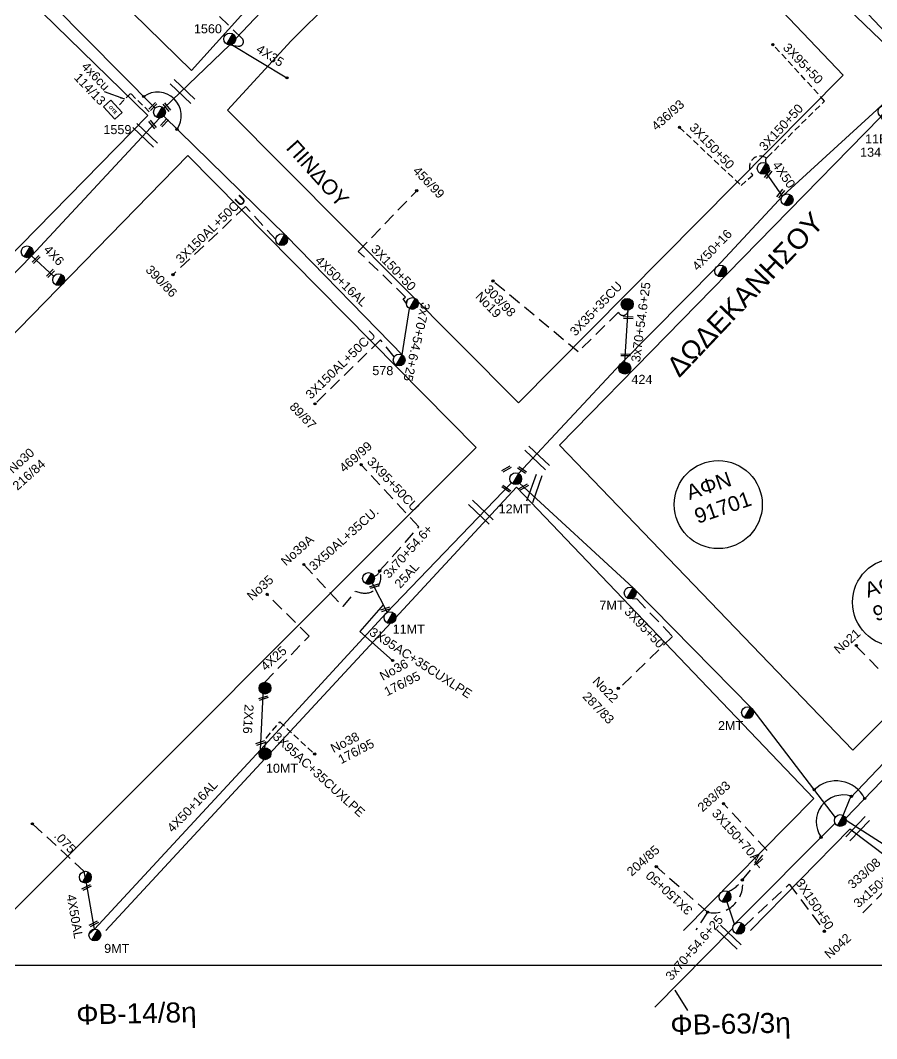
# Model space of a CAD drawing. Header units: millimetres. Extents: x -2449 to 9266, y 48 to 3905.
# Drawn here: x 7590.6 to 7761.5, y 2878.9 to 3082.2 of the extents above; entities that cross this region are included whole.
import ezdxf

# ---------------------------------------------------------------- set-up
doc = ezdxf.new("R2010")
doc.units = ezdxf.units.MM
doc.linetypes.add('DASHED', pattern=[19.05, 12.7, -6.35])
for name, color, linetype in [('Pillar OTE', 7, 'Continuous'), ('Άγνωστα', 7, 'Continuous'), ('Γυμνά εναέρια ΧΤ (3Φ)   4x50AL', 7, 'Continuous'), ('Γυμνά εναέρια ΧΤ και ΦΟΠ (3Φ)   4x50+16AL', 7, 'Continuous'), ('Επιγραφές - Σχήματα', 7, 'Continuous'), ('Καλώδια ΧΤ   3x150+70AL', 7, 'DASHED'), ('Καλώδια ΧΤ   3x150AL+50CU', 7, 'DASHED'), ('Καλώδια ΧΤ   3x95+35 XLPE', 7, 'DASHED'), ('Καλώδια ΧΤ   4x50AL', 7, 'DASHED'), ('Μηχανική τομή', 7, 'Continuous'), ('Στύλος Ξύλινος', 7, 'Continuous'), ('Στύλος Ξύλινος @ 1', 7, 'Continuous'), ('Στύλος ΦΜ', 7, 'Continuous'), ('Στύλος ΦΜ @ 1', 7, 'Continuous'), ('Συνδέσεις', 7, 'Continuous'), ('Συνεστραμμένα ΧΤ   3x70+54.6+25 AL', 7, 'SYN_LINE'), ('Τομή', 7, 'Continuous'), ('Υπόβαθρο ΔΕΗ', 7, 'Continuous'), ('Υπόγεια Καλώδια Δικτύου ΧΤ   .075', 7, 'DASHED'), ('Υπόγεια καλώδια Παροχών ΧΤ   4x6', 7, 'DASHED')]:
    doc.layers.add(name, color=color, linetype=linetype)
doc.styles.add('arial', font='arial.ttf')
doc.styles.get("Standard").update_dxf_attribs({"font": 'arial.ttf'})
doc.linetypes.add('SYN_LINE', pattern='A,0.5,-0.0001,["/\\/\\/\\/",Standard,S=0.1,R=0,X=0,Y=-0.05],-0.25', length=0.7501)
doc.dimstyles.new('ISO-25', dxfattribs={"dimtxt": 2.5, "dimasz": 2.5, "dimexe": 1.25, "dimexo": 0.625, "dimtad": 1, "dimtxsty": 'Standard', "dimcen": 2.5, "dimadec": 0, "dimazin": 0, "dimtfac": 1, "dimtmove": 0, "dimatfit": 3, "dimfxl": 0, "dimarcsym": 0})

# ---------------------------------------------------------------- blocks, each defined once
blk = doc.blocks.new('ΥΠΑΡΧΩΝ ΤΣΙΜΕΝΤΕΝΙΟΣ ΣΤΥΛΟΣ')
at = {"layer": 'Στύλος ΦΜ'}
blk.add_hatch(color=7, dxfattribs=at).paths.add_polyline_path([(-1.29, -2.28, 0.574793), (2.62, 0, 0.268822), (1.3, 2.27)])
at = {"layer": 'Στύλος ΦΜ', "color": 7}
blk.add_line((-1.29, -2.28), (1.3, 2.27), dxfattribs=at)
blk.add_circle((0, 0), 2.62, dxfattribs=at)
at = {"layer": 'Στύλος ΦΜ', "flags": 4}
for tag, p in [('ΑΡΙΘΜΟΣ', (-4.68, 8.05)), ('ΤΥΠΟΣ', (-4.91, 3.03))]:
    blk.add_attdef(tag, p, '', height=4, dxfattribs=at)
blk = doc.blocks.new('ΥΠΑΡΧΩΝ ΞΥΛΙΝΟΣ ΣΤΥΛΟΣ')
at = {"layer": 'Στύλος Ξύλινος'}
h = blk.add_hatch(color=7, dxfattribs=at)
h.paths.add_polyline_path([(-2.62, 0, 0.270008), (-1.29, -2.28), (1.3, 2.27, 0.576266)])
h.paths.add_polyline_path([(-1.29, -2.28, 0.574793), (2.62, 0, 0.268822), (1.3, 2.27)])
at = {"layer": 'Στύλος Ξύλινος', "color": 7}
blk.add_line((-1.29, -2.28), (1.3, 2.27), dxfattribs=at)
blk.add_circle((0, 0), 2.62, dxfattribs=at)
at = {"layer": 'Στύλος Ξύλινος', "flags": 4}
for tag, p in [('ΑΡΙΘΜΟΣ', (-4.91, 8.6)), ('ΤΥΠΟΣ', (-4.85, 3.39))]:
    blk.add_attdef(tag, p, '', height=4, dxfattribs=at)
blk = doc.blocks.new('ΜΗΧΑΝΙΚΗ ΤΟΜΗ')
at = {"layer": 'Μηχανική τομή', "ltscale": 40}
for p, q in [((-1.89, 0.78), (1.89, 0.78)), ((1.89, 0), (-1.89, 0))]:
    blk.add_line(p, q, dxfattribs=at)
blk = doc.blocks.new('ΤΟΜΗ')
at = {"layer": 'Τομή', "ltscale": 40}
for p, q in [((-5.68, 0), (5.68, 0)), ((5.68, -2.33), (-5.68, -2.33))]:
    blk.add_line(p, q, dxfattribs=at)
blk = doc.blocks.new('ΠΡΟΒΛΕΠΟΜΕΝΟΣ ΞΥΛΙΝΟΣ ΣΤΥΛΟΣ')
at = {"layer": 'Στύλος Ξύλινος', "color": 7}
blk.add_circle((0, 0), 2.62, dxfattribs=at)
at = {"layer": 'Στύλος Ξύλινος', "flags": 4}
for tag, p in [('ΑΡΙΘΜΟΣ', (-6.53, 6.96)), ('ΤΥΠΟΣ', (-6.8, 2.18))]:
    blk.add_attdef(tag, p, '', height=4, dxfattribs=at)
blk = doc.blocks.new('_ΣΥΝΔΕΣΗ')
at = {"layer": 'Συνδέσεις', "linetype": 'SYN_LINE', "ltscale": 40}
blk.add_hatch(color=256, dxfattribs=at).paths.add_polyline_path([(0.5, -0.01, 1), (-0.5, -0.01, 1)])
at = {"layer": 'Συνδέσεις'}
blk.add_circle((0, -0.01), 0.5, dxfattribs=at)
blk = doc.blocks.new('PILLAR ΟΤΕ')
at = {"layer": 'Pillar OTE', "ltscale": 40}
blk.add_lwpolyline([(-3.31, 2.02), (3.39, 2.02), (3.39, -1.99), (-3.31, -1.99)], close=True, dxfattribs=at)
at = {"layer": 'Pillar OTE', "insert": (-1.81, 0.71), "char_height": 1.3575, "width": 109.961, "attachment_point": 1}
blk.add_mtext('{\\fArial|b1|i0|c161|p34;OTE}', dxfattribs=at)

msp = doc.modelspace()

# ---------------------------------------------------------------- linework, layer by layer
at = {"layer": 'Άγνωστα', "color": 62, "linetype": 'DASHED', "ltscale": 0.2}
msp.add_lwpolyline([(7632.42, 3077.33), (7634.1, 3077.07, 0.703911), (7634.92, 3078.58), (7622.14, 3091)], format="xyb", dxfattribs=at)
at = {"layer": 'Άγνωστα', "color": 2, "linetype": 'Continuous', "ltscale": 20}
for points in [[(7597.14, 3085.22), (7617.54, 3064.71)], [(7667.08, 3015.21), (7667.08, 3015.21), (7643.64, 3039.26), (7619.23, 3063.07)]]:
    msp.add_lwpolyline(points, dxfattribs=at)
at = {"layer": 'Άγνωστα', "color": 62, "linetype": 'SYN_LINE', "ltscale": 15}
msp.add_lwpolyline([(7632.76, 3077.38), (7643.84, 3070.74)], dxfattribs=at)
at = {"layer": 'Άγνωστα', "color": 173, "linetype": 'Continuous', "ltscale": 20}
msp.add_lwpolyline([(7768.53, 3070.72), (7742.88, 3047.28), (7729.54, 3032.97), (7710.43, 3013.61), (7690.08, 2991.73)], dxfattribs=at)
at = {"layer": 'Άγνωστα', "color": 1, "linetype": 'SYN_LINE', "ltscale": 20}
msp.add_lwpolyline([(7597.28, 3031.09), (7592.86, 3035.23)], dxfattribs=at)
at = {"layer": 'Άγνωστα', "color": 30, "linetype": 'SYN_LINE', "ltscale": 20}
msp.add_lwpolyline([(7690.26, 2989.81), (7712.92, 2968.93), (7736.6, 2944.85), (7753.28, 2923.11)], dxfattribs=at)
at = {"layer": 'Άγνωστα', "color": 30, "linetype": 'DASHED', "ltscale": 0.2}
for points in [[(7712.74, 2966.8), (7713.67, 2966.71), (7720.78, 2959.23), (7710.19, 2948.88)], [(7757.4, 2957.36), (7769.02, 2945.6)]]:
    msp.add_lwpolyline(points, dxfattribs=at)
at = {"layer": 'Άγνωστα', "color": 27, "linetype": 'SYN_LINE', "ltscale": 20}
msp.add_lwpolyline([(7663.06, 2965.56), (7658.35, 2960.21), (7664.93, 2954.41)], dxfattribs=at)
at = {"layer": 'Άγνωστα', "color": 6, "linetype": 'DASHED', "ltscale": 0.2}
for points in [[(7727.79, 2904.19), (7717.54, 2913.27)], [(7735.12, 2901.35), (7744.09, 2909.79), (7751.13, 2900.39)], [(7727.99, 2904.29), (7727.79, 2904.19), (7725.42, 2900.62)]]:
    msp.add_lwpolyline(points, dxfattribs=at)
at = {"layer": 'Άγνωστα', "color": 133, "linetype": 'DASHED', "ltscale": 0.2}
msp.add_lwpolyline([(7758.8, 2904.06), (7768.12, 2913.5), (7775.09, 2908.64), (7774.04, 2907.29), (7774.12, 2906.52), (7774.74, 2905.75), (7775.43, 2905.67), (7776.51, 2905.98), (7776.66, 2906.13)], dxfattribs=at)
at = {"layer": 'Άγνωστα'}
for centre in [(7729.92, 2985.55), (7765.51, 2966.04)]:
    msp.add_circle(centre, 8.79, dxfattribs=at)
at = {"layer": 'Γυμνά εναέρια ΧΤ (3Φ)   4x50AL', "color": 173}
msp.add_lwpolyline([(7742.72, 3047.11), (7739.55, 3051.7)], dxfattribs=at)
at = {"layer": 'Γυμνά εναέρια ΧΤ και ΦΟΠ (3Φ)   4x50+16AL', "color": 30, "ltscale": 0.2}
msp.add_lwpolyline([(7691.95, 3140.31), (7710.13, 3122.71), (7744.54, 3095.41), (7768.77, 3072.13)], dxfattribs=at)
at = {"layer": 'Γυμνά εναέρια ΧΤ και ΦΟΠ (3Φ)   4x50+16AL', "color": 27, "ltscale": 0.2}
msp.add_lwpolyline([(7688.65, 2989.89), (7663.54, 2963.8), (7638.58, 2936.59), (7605.4, 2900.8), (7604.32, 2899.8)], dxfattribs=at)
at = {"layer": 'Γυμνά εναέρια ΧΤ και ΦΟΠ (3Φ)   4x50+16AL', "color": 133, "ltscale": 0.2}
msp.add_lwpolyline([(7787.73, 2900.53), (7778.03, 2908.04), (7755.45, 2922.47)], dxfattribs=at)
at = {"layer": 'Επιγραφές - Σχήματα'}
msp.add_lwpolyline([(7022.92, 3887.4), (9025.82, 3887.4), (9025.82, 2893.51), (7022.92, 2893.51)], close=True, dxfattribs=at)
at = {"layer": 'Επιγραφές - Σχήματα', "color": 7, "ltscale": 0.15}
msp.add_arc((7618, 3063.15), 4.74, 325.4643, 125.4163, dxfattribs=at)
at = {"layer": 'Επιγραφές - Σχήματα', "linetype": 'Continuous', "ltscale": 0.2}
for centre, radius, start, end in [((7753.45, 2924.06), 6.32, 26.3073, 133.9866), ((7754.85, 2922.2), 5.37, 72.4406, 214.7287)]:
    msp.add_arc(centre, radius, start, end, dxfattribs=at)
at = {"layer": 'Καλώδια ΧΤ   3x150+70AL', "color": 6, "ltscale": 0.2}
msp.add_lwpolyline([(7734.76, 2910.63), (7739.62, 2916.55), (7730.96, 2925.84)], dxfattribs=at)
at = {"layer": 'Καλώδια ΧΤ   3x150+70AL', "color": 6, "linetype": 'SYN_LINE', "ltscale": 5}
msp.add_lwpolyline([(7733.17, 2901.8), (7731.71, 2906.17)], dxfattribs=at)
at = {"layer": 'Καλώδια ΧΤ   3x150+70AL', "color": 6, "ltscale": 0.2}
for centre, radius, start, end in [((7729.05, 2909.82), 5.77, 257.4217, 8.0947), ((7729.24, 2914.5), 6.74, 292.7736, 324.9797)]:
    msp.add_arc(centre, radius, start, end, dxfattribs=at)
at = {"layer": 'Καλώδια ΧΤ   3x150AL+50CU', "color": 2, "ltscale": 0.2}
for points in [[(7641.62, 3038.44), (7635.57, 3045.04), (7621.08, 3031.43)], [(7665.23, 3015.06), (7662.53, 3018.44), (7649.42, 3005.65)]]:
    msp.add_lwpolyline(points, dxfattribs=at)
at = {"layer": 'Καλώδια ΧΤ   3x95+35 XLPE', "color": 27, "linetype": 'DASHED', "ltscale": 0.1}
msp.add_lwpolyline([(7639.44, 2936.97), (7639.76, 2938.98), (7642.43, 2942.17), (7649.36, 2935.73)], dxfattribs=at)
at = {"layer": 'Καλώδια ΧΤ   4x50AL', "color": 27, "linetype": 'Continuous', "ltscale": 0.2}
msp.add_lwpolyline([(7605.4, 2900.8), (7603.8, 2910), (7603.39, 2912.32)], dxfattribs=at)
at = {"layer": 'Συνεστραμμένα ΧΤ   3x70+54.6+25 AL', "color": 1, "ltscale": 20}
for p, q in [((7592.82, 3035.19), (7618.39, 3062.72)), ((7573.58, 3015.51), (7592.82, 3035.19))]:
    msp.add_line(p, q, dxfattribs=at)
at = {"layer": 'Συνεστραμμένα ΧΤ   3x70+54.6+25 AL', "color": 27, "ltscale": 8}
msp.add_line((7660.84, 2969.87), (7663.85, 2964.03), dxfattribs=at)
at = {"layer": 'Συνεστραμμένα ΧΤ   3x70+54.6+25 AL', "color": 62, "linetype": 'SYN_LINE', "ltscale": 20}
msp.add_lwpolyline([(7619.29, 3064.66), (7632.42, 3077.33), (7644.9, 3090.53)], dxfattribs=at)
at = {"layer": 'Συνεστραμμένα ΧΤ   3x70+54.6+25 AL', "color": 2, "linetype": 'SYN_LINE', "ltscale": 10}
msp.add_lwpolyline([(7666.8, 3015.43), (7668.28, 3024.68)], dxfattribs=at)
at = {"layer": 'Συνεστραμμένα ΧΤ   3x70+54.6+25 AL', "color": 173, "linetype": 'SYN_LINE', "ltscale": 10}
msp.add_lwpolyline([(7711.26, 3013.96), (7711.91, 3024.4)], dxfattribs=at)
at = {"layer": 'Συνεστραμμένα ΧΤ   3x70+54.6+25 AL', "color": 30, "linetype": 'SYN_LINE', "ltscale": 20}
msp.add_lwpolyline([(7755.35, 2922.95), (7778.66, 2947.11), (7779.82, 2948.05), (7806.45, 2975.07), (7808.32, 2976.97), (7833.1, 3001.76)], dxfattribs=at)
at = {"layer": 'Συνεστραμμένα ΧΤ   3x70+54.6+25 AL', "color": 6, "linetype": 'SYN_LINE', "ltscale": 20}
for points in [[(7754.86, 2923.49), (7756.24, 2926.95), (7775.2, 2946.84), (7778.66, 2947.11)], [(7753.22, 2921.93), (7733.17, 2901.8)]]:
    msp.add_lwpolyline(points, dxfattribs=at)
at = {"layer": 'Συνεστραμμένα ΧΤ   3x70+54.6+25 AL', "color": 85, "linetype": 'SYN_LINE', "ltscale": 20}
msp.add_lwpolyline([(7717.27, 2885.22), (7732.83, 2900.97)], dxfattribs=at)
at = {"layer": 'Υπόβαθρο ΔΕΗ'}
for points in [[(7704.12, 3142.45), (7746.5, 3186.5), (7767.39, 3166.4), (7778.5, 3154.32), (7806.66, 3126.09), (7763.34, 3079.73), (7704.12, 3142.45)], [(7577.61, 3118.33), (7600.27, 3141.62), (7646.97, 3096.82), (7624.76, 3072.2), (7577.61, 3118.33)], [(7698.26, 2997.42), (7762.3, 3062.9), (7790.06, 3031.95), (7821.46, 3001.08), (7756.76, 2936.5), (7698.26, 2997.42)], [(7541.98, 2900.53), (7507.34, 2935.61), (7624.02, 3055.24), (7681.59, 2996.94), (7585.22, 2900.53)], [(7607.71, 2900.53), (7689.63, 2989.05), (7748.99, 2926.84), (7722.96, 2900.53)], [(7782.99, 2900.53), (7756.17, 2920.78), (7736.36, 2900.53)]]:
    msp.add_lwpolyline(points, dxfattribs=at)
at = {"layer": 'Υπόβαθρο ΔΕΗ', "ltscale": 20}
for points in [[(7690.03, 3005.88), (7754.86, 3071.27), (7733.32, 3093.94), (7720.42, 3107.45), (7711.3, 3117.77), (7707.64, 3121.91), (7702.72, 3125.9), (7696.65, 3133.26), (7660.78, 3094.16), (7644.68, 3078.14), (7631.99, 3064.31), (7690.03, 3005.88)], [(7568.57, 3109.54), (7616.08, 3063.21), (7498.89, 2943.62), (7468.91, 2972.12), (7481.82, 2985.48), (7464.33, 3002.46), (7568.57, 3109.54)]]:
    msp.add_lwpolyline(points, dxfattribs=at)
at = {"layer": 'Υπόγεια Καλώδια Δικτύου ΧΤ   .075', "color": 173, "linetype": 'DASHED', "ltscale": 0.1}
msp.add_lwpolyline([(7722.19, 3060.85), (7734.48, 3049.26), (7736.82, 3051.33), (7736.68, 3051.5, -0.844955), (7739.38, 3054.83, 0.381674), (7739.77, 3054.92), (7751.15, 3066.11), (7740.77, 3077.47)], format="xyb", dxfattribs=at)
at = {"layer": 'Υπόγεια Καλώδια Δικτύου ΧΤ   .075', "color": 2, "linetype": 'DASHED', "ltscale": 0.2}
msp.add_lwpolyline([(7667.79, 3026.19), (7667.68, 3025.7), (7667.02, 3026.61), (7667.52, 3026.98), (7658.07, 3036.08), (7669.73, 3048.2)], dxfattribs=at)
at = {"layer": 'Υπόγεια Καλώδια Δικτύου ΧΤ   .075', "color": 173, "linetype": 'DASHED', "ltscale": 0.2}
msp.add_lwpolyline([(7711.91, 3024.4), (7711.91, 3024.4, -0.87851), (7710.02, 3023.94), (7701.96, 3016.03), (7684.99, 3030.13)], format="xyb", dxfattribs=at)
at = {"layer": 'Υπόγεια Καλώδια Δικτύου ΧΤ   .075', "color": 27, "linetype": 'DASHED', "ltscale": 0.2}
msp.add_lwpolyline([(7647.2, 2973.58), (7655.07, 2965.18), (7657.52, 2968.24), (7658.61, 2967.96, 0.623), (7662.32, 2972.3), (7670.18, 2981.1), (7658.65, 2993.5)], format="xyb", dxfattribs=at)
for points in [[(7639.4, 2950.07), (7648.25, 2959.3), (7639.88, 2967.6)], [(7603.39, 2912.32), (7593.03, 2921.82)]]:
    msp.add_lwpolyline(points, dxfattribs=at)
at = {"layer": 'Υπόγεια Καλώδια Δικτύου ΧΤ   .075', "color": 27, "linetype": 'Continuous', "ltscale": 0.1}
msp.add_lwpolyline([(7638.58, 2936.59), (7639.18, 2948.92)], dxfattribs=at)
at = {"layer": 'Υπόγεια Καλώδια Δικτύου ΧΤ   .075', "color": 173, "linetype": 'DASHED', "ltscale": 0.1}
msp.add_arc((7740.83, 3054.25), 1.47, 157.9766, 202.0531, dxfattribs=at)
at = {"layer": 'Υπόγεια Καλώδια Δικτύου ΧΤ   .075', "color": 27, "linetype": 'DASHED', "ltscale": 0.2}
msp.add_arc((7661, 2972.59), 1.35, 278.6907, 347.4864, dxfattribs=at)
at = {"layer": 'Υπόγεια καλώδια Παροχών ΧΤ   4x6', "color": 7, "linetype": 'DASHED', "ltscale": 0.1}
msp.add_lwpolyline([(7616.36, 3063.97), (7612.61, 3067.63), (7610.34, 3065.3)], dxfattribs=at)

# ---------------------------------------------------------------- block references
at = {"layer": 'Pillar OTE', "xscale": 0.5, "yscale": 0.5, "zscale": 0.5, "rotation": 312.1763159636661}
msp.add_blockref('PILLAR ΟΤΕ', (7609.07, 3064.39), dxfattribs=at)
at = {"layer": 'Μηχανική τομή'}
for p, xscale, yscale, zscale, rotation in [((7616.95, 3065.15), 0.4999999999999996, 0.4999999999999996, 0.4999999999999996, 226.3205140549963), ((7619.7, 3064.75), 0.4999999999999989, 0.4999999999999989, 0.4999999999999989, 309.2415489733388), ((7616.84, 3061.29), 0.4999999999999989, 0.4999999999999989, 0.4999999999999989, 309.2415489733388), ((7619.24, 3061.92), 0.4999999999999996, 0.4999999999999996, 0.4999999999999996, 226.3205140549963), ((7739.75, 3051.61), 0.5000000000000285, 0.5000000000000285, 0.5000000000000285, 231.7760122807532), ((7742.22, 3047.76), 0.5000000000000285, 0.5000000000000285, 0.5000000000000285, 231.7760122807532), ((7593.63, 3034.61), 0.4999999999999988, 0.4999999999999988, 0.4999999999999988, 226.3205140549964), ((7596.51, 3031.83), 0.4999999999999988, 0.4999999999999988, 0.4999999999999988, 226.3205140549964), ((7711.97, 3023.04), 0.5000000000000372, 0.5000000000000372, 0.5000000000000372, 178.5281973648902), ((7711.45, 3015.63), 0.5000000000000372, 0.5000000000000372, 0.5000000000000372, 178.5281973648902), ((7687.55, 2992.83), 0.500000000000037, 0.500000000000037, 0.500000000000037, 209.488155240913), ((7690.87, 2992.63), 0.4999999999999968, 0.4999999999999968, 0.4999999999999968, 145.2609095116865), ((7687.71, 2988.86), 0.4999999999999968, 0.4999999999999968, 0.4999999999999968, 145.2609095116865), ((7691.02, 2989.2), 0.500000000000037, 0.500000000000037, 0.500000000000037, 209.488155240913), ((7661.22, 2969.43), 0.4999999999999716, 0.4999999999999716, 0.4999999999999716, 198.3866155010922), ((7663.5, 2964.83), 0.4999999999999716, 0.4999999999999716, 0.4999999999999716, 198.3866155010922), ((7639.09, 2947.1), 0.4999999999999716, 0.4999999999999716, 0.4999999999999716, 198.3866155010922), ((7638.51, 2938.15), 0.4999999999999716, 0.4999999999999716, 0.4999999999999716, 198.3866155010922), ((7603.94, 2908.94), 0.4999999999999841, 0.4999999999999841, 0.4999999999999841, 27.85316949387403), ((7605.4, 2901.66), 0.4999999999999841, 0.4999999999999841, 0.4999999999999841, 27.85316949387403)]:
    msp.add_blockref('ΜΗΧΑΝΙΚΗ ΤΟΜΗ', p, dxfattribs=dict(at, xscale=xscale, yscale=yscale, zscale=zscale, rotation=rotation))
at = {"layer": 'Στύλος Ξύλινος @ 1', "ltscale": 40, "xscale": 0.4499999999998181, "yscale": 0.4499999999998181, "zscale": 0.4499999999998181}
for name, p in [('ΥΠΑΡΧΩΝ ΞΥΛΙΝΟΣ ΣΤΥΛΟΣ', (7711.75, 3025.54)), ('ΠΡΟΒΛΕΠΟΜΕΝΟΣ ΞΥΛΙΝΟΣ ΣΤΥΛΟΣ', (7711.75, 3025.54)), ('ΥΠΑΡΧΩΝ ΞΥΛΙΝΟΣ ΣΤΥΛΟΣ', (7639.44, 2948.9))]:
    msp.add_blockref(name, p, dxfattribs=at)
at = {"layer": 'Στύλος Ξύλινος @ 1', "ltscale": 40}
ref = msp.add_blockref('ΥΠΑΡΧΩΝ ΞΥΛΙΝΟΣ ΣΤΥΛΟΣ', (7711.26, 3012.78), dxfattribs=dict(at, xscale=0.4499999999998181, yscale=0.4499999999998181, zscale=0.4499999999998181))
ref.add_attrib('ΤΥΠΟΣ', '424', (7712.59, 3009.65), dxfattribs={"layer": 'Στύλος Ξύλινος', "height": 1.8, "flags": 4})
ref = msp.add_blockref('ΥΠΑΡΧΩΝ ΞΥΛΙΝΟΣ ΣΤΥΛΟΣ', (7639.44, 2935.8), dxfattribs=dict(at, xscale=0.4499999999998181, yscale=0.4499999999998181, zscale=0.4499999999998181))
ref.add_attrib('ΤΥΠΟΣ', '10ΜΤ', (7639.64, 2932.01), dxfattribs={"layer": 'Στύλος Ξύλινος', "height": 1.8, "flags": 4})
at = {"layer": 'Στύλος ΦΜ @ 1', "ltscale": 40}
ref = msp.add_blockref('ΥΠΑΡΧΩΝ ΤΣΙΜΕΝΤΕΝΙΟΣ ΣΤΥΛΟΣ', (7632.42, 3078.5), dxfattribs=dict(at, xscale=0.4499999999998181, yscale=0.4499999999998181, zscale=0.4499999999998181))
ref.add_attrib('ΤΥΠΟΣ', '1560', (7625.26, 3079.64), dxfattribs={"layer": 'Στύλος ΦΜ', "height": 1.8, "flags": 4})
ref = msp.add_blockref('ΥΠΑΡΧΩΝ ΤΣΙΜΕΝΤΕΝΙΟΣ ΣΤΥΛΟΣ', (7618.39, 3063.9), dxfattribs=dict(at, xscale=0.4499999999998181, yscale=0.4499999999998181, zscale=0.4499999999998181))
ref.add_attrib('ΤΥΠΟΣ', '1559', (7607.2, 3059.51), dxfattribs={"layer": 'Στύλος ΦΜ', "height": 1.8, "flags": 4})
ref = msp.add_blockref('ΥΠΑΡΧΩΝ ΤΣΙΜΕΝΤΕΝΙΟΣ ΣΤΥΛΟΣ', (7762.99, 3064.02), dxfattribs=dict(at, xscale=0.4499999999998181, yscale=0.4499999999998181, zscale=0.4499999999998181))
ref.add_attrib('ΤΥΠΟΣ', '11E', (7759.22, 3057.65), dxfattribs={"layer": 'Στύλος ΦΜ', "height": 1.8, "flags": 4})
ref.add_attrib('ΑΡΙΘΜΟΣ', '1345', (7758.23, 3054.99), dxfattribs={"layer": 'Στύλος ΦΜ', "height": 1.8, "flags": 4})
at = {"layer": 'Στύλος ΦΜ @ 1', "ltscale": 40, "xscale": 0.4499999999998181, "yscale": 0.4499999999998181, "zscale": 0.4499999999998181}
for p in [(7738.88, 3052.67), (7743.66, 3046.39), (7642.79, 3038.44), (7591.98, 3036.01), (7730.4, 3032.17), (7598.26, 3030.44), (7668.86, 3025.7), (7660.12, 2970.8), (7754.27, 2922.47), (7603.6, 2911.16), (7731.26, 2907.26), (7734, 2900.97)]:
    msp.add_blockref('ΥΠΑΡΧΩΝ ΤΣΙΜΕΝΤΕΝΙΟΣ ΣΤΥΛΟΣ', p, dxfattribs=at)
at = {"layer": 'Στύλος ΦΜ @ 1', "ltscale": 40}
ref = msp.add_blockref('ΥΠΑΡΧΩΝ ΤΣΙΜΕΝΤΕΝΙΟΣ ΣΤΥΛΟΣ', (7666.22, 3014.41), dxfattribs=dict(at, xscale=0.4499999999998181, yscale=0.4499999999998181, zscale=0.4499999999998181))
ref.add_attrib('ΤΥΠΟΣ', '578', (7660.87, 3011.39), dxfattribs={"layer": 'Στύλος ΦΜ', "height": 1.8, "flags": 4})
ref = msp.add_blockref('ΥΠΑΡΧΩΝ ΤΣΙΜΕΝΤΕΝΙΟΣ ΣΤΥΛΟΣ', (7689.5, 2990.71), dxfattribs=dict(at, xscale=0.4499999999998181, yscale=0.4499999999998181, zscale=0.4499999999998181))
ref.add_attrib('ΤΥΠΟΣ', '12ΜΤ', (7686.08, 2983.79), dxfattribs={"layer": 'Στύλος ΦΜ', "height": 1.8, "flags": 4})
ref = msp.add_blockref('ΥΠΑΡΧΩΝ ΤΣΙΜΕΝΤΕΝΙΟΣ ΣΤΥΛΟΣ', (7712.33, 2967.9), dxfattribs=dict(at, xscale=0.4499999999998181, yscale=0.4499999999998181, zscale=0.4499999999998181))
ref.add_attrib('ΤΥΠΟΣ', '7ΜΤ', (7706.2, 2964.55), dxfattribs={"layer": 'Στύλος ΦΜ', "height": 1.8, "flags": 4})
ref = msp.add_blockref('ΥΠΑΡΧΩΝ ΤΣΙΜΕΝΤΕΝΙΟΣ ΣΤΥΛΟΣ', (7664.39, 2962.98), dxfattribs=dict(at, xscale=0.4499999999998181, yscale=0.4499999999998181, zscale=0.4499999999998181))
ref.add_attrib('ΤΥΠΟΣ', '11ΜΤ', (7664.93, 2959.8), dxfattribs={"layer": 'Στύλος ΦΜ', "height": 1.8, "flags": 4})
ref = msp.add_blockref('ΥΠΑΡΧΩΝ ΤΣΙΜΕΝΤΕΝΙΟΣ ΣΤΥΛΟΣ', (7735.76, 2944.02), dxfattribs=dict(at, xscale=0.4499999999998181, yscale=0.4499999999998181, zscale=0.4499999999998181))
ref.add_attrib('ΤΥΠΟΣ', '2ΜΤ', (7729.87, 2940.52), dxfattribs={"layer": 'Στύλος ΦΜ', "height": 1.8, "flags": 4})
ref = msp.add_blockref('ΥΠΑΡΧΩΝ ΤΣΙΜΕΝΤΕΝΙΟΣ ΣΤΥΛΟΣ', (7605.49, 2899.62), dxfattribs=dict(at, xscale=0.4499999999998181, yscale=0.4499999999998181, zscale=0.4499999999998181))
ref.add_attrib('ΤΥΠΟΣ', '9ΜΤ', (7607.35, 2896.05), dxfattribs={"layer": 'Στύλος ΦΜ', "height": 1.8, "flags": 4})
at = {"layer": 'Συνδέσεις', "xscale": 0.4500000000000455, "yscale": 0.4500000000000455, "zscale": 0.4500000000000455}
for p in [(7740.81, 3077.39), (7643.84, 3070.74), (7615.26, 3067.02), (7621.91, 3060.47), (7722.19, 3060.86), (7669.73, 3048.21), (7621.08, 3031.44), (7684.97, 3030.21), (7649.43, 3005.66), (7658.65, 2993.5), (7647.2, 2973.59), (7662.33, 2972.3), (7639.88, 2967.61), (7757.49, 2957.42), (7664.93, 2954.42), (7709.97, 2948.88), (7649.37, 2935.74), (7749.06, 2928.62), (7756.48, 2927.33), (7730.96, 2925.85), (7759.12, 2926.87), (7593.03, 2921.82), (7750.44, 2919.14), (7717.54, 2913.27), (7734.73, 2910.62), (7727.79, 2904.19), (7751.11, 2900.38)]:
    msp.add_blockref('_ΣΥΝΔΕΣΗ', p, dxfattribs=at)
at = {"layer": 'Τομή'}
for p, xscale, yscale, zscale, rotation in [((7623.4, 3068.44), 0.4999999999999996, 0.4999999999999996, 0.4999999999999996, 316.3957176790501), ((7615.92, 3059.69), 0.4999999999999998, 0.4999999999999998, 0.4999999999999998, 316.3957176790501), ((7694.17, 2995.28), 0.4999999999999998, 0.4999999999999998, 0.4999999999999998, 316.3957176790501), ((7693.79, 2988.58), 0.4999999999999998, 0.4999999999999998, 0.4999999999999998, 250.4988594315635), ((7682.95, 2984.44), 0.4999999999999998, 0.4999999999999998, 0.4999999999999998, 316.3957176790501), ((7757.31, 2921.25), 0.5000000000000138, 0.5000000000000138, 0.5000000000000138, 46.39571767904595), ((7732.41, 2899.61), 0.5000000000000044, 0.5000000000000044, 0.5000000000000044, 316.3957176790494)]:
    msp.add_blockref('ΤΟΜΗ', p, dxfattribs=dict(at, xscale=xscale, yscale=yscale, zscale=zscale, rotation=rotation))

# ---------------------------------------------------------------- texts
at = {"layer": 'Άγνωστα', "linetype": 'SYN_LINE', "ltscale": 20, "char_height": 1.8, "width": 69.1904, "attachment_point": 1, "style": 'arial'}
for s, insert, rotation in [('4X35', (7638.5, 3077.54), 327.4691), ('3X95+50', (7743.99, 3077.88), 313.8352), ('3X150+50', (7737.89, 3057.23), 47.422), ('3X150+50', (7725.32, 3061.93), 313.7655), ('4X50+16', (7724.52, 3033.34), 46.376), ('3X150+50', (7661.78, 3037.63), 313.7655), ('4X6', (7596.44, 3037.55), 313.8352), ('3X35+35CU', (7700.11, 3020.3), 46.2853), ('3X95+50CU', (7661, 2995.25), 313.1964), ('3X50AL+35CU.', (7648.04, 2973.59), 41.6909), ('3X95+50', (7712.34, 2965.28), 313.8352), ('3X95AC+35CUXLPE', (7661.09, 2961.13), 327.1493), ('4X25', (7638.39, 2953.57), 41.6909), ('2X16', (7637.2, 2945.6), 266.5544), ('3X150+50', (7723.74, 2903.43), 137.3028), ('3X150+50', (7746.76, 2911.1), 303.4166)]:
    msp.add_mtext(s, dxfattribs=dict(at, insert=insert, rotation=rotation))
at = {"layer": 'Γυμνά εναέρια ΧΤ (3Φ)   4x50AL', "linetype": 'SYN_LINE', "ltscale": 20, "insert": (7742.11, 3054.35), "char_height": 1.8, "width": 69.1904, "attachment_point": 1, "rotation": 304.4294, "style": 'arial'}
msp.add_mtext('4X50', dxfattribs=at)
at = {"layer": 'Γυμνά εναέρια ΧΤ και ΦΟΠ (3Φ)   4x50+16AL', "ltscale": 40, "char_height": 1.8, "width": 69.1904, "attachment_point": 1, "style": 'arial'}
for s, insert, rotation in [('\\pt9;4X50+16AL', (7650.56, 3035.37), 316.2927), ('4X50+16AL', (7619.72, 2921.2), 46.1418)]:
    msp.add_mtext(s, dxfattribs=dict(at, insert=insert, rotation=rotation))
at = {"layer": 'Επιγραφές - Σχήματα', "linetype": 'SYN_LINE', "ltscale": 20, "char_height": 1.8, "width": 69.1904, "attachment_point": 1, "style": 'arial'}
for s, insert, rotation in [('4x6cu', (7604.01, 3074.11), 313.8352), ('114/13', (7602.5, 3071.91), 313.8352), ('436/93', (7716.39, 3061.43), 41.6909), ('456/99', (7670.14, 3053.28), 313.8352), ('390/86', (7616.78, 3033.54), 313.8352), ('303/98', (7684.35, 3029.63), 313.8352), ('Νο19', (7682.62, 3028.21), 313.8352), ('\\A1;89/87', (7645.5, 3006.19), 313.8352), ('Nο30', (7587.91, 2993), 41.6909), ('469/99', (7654.07, 2993.2), 41.6909), ('216/84', (7588.86, 2989.63), 41.6909), ('Nο39A', (7642.44, 2974.54), 41.6909), ('Nο35', (7635.64, 2967.62), 41.6909), ('Nο21', (7752.81, 2956.94), 41.6909), ('\\A1;Nο36', (7662.1, 2951.91), 28.666), ('176/95', (7662.99, 2948.86), 26.8964), ('Nο22', (7705.99, 2951.39), 313.8352), ('287/83', (7703.99, 2948.37), 313.8352), ('\\A1;Nο38', (7652.31, 2937.53), 26.9659), ('\\A1;176/95', (7653.81, 2935.3), 27.6618), ('283/83', (7725.58, 2925.43), 41.6909), ('204/85', (7711.45, 2912.59), 41.6909), ('333/08', (7755.56, 2910.06), 41.6909), ('3x150+50', (7756.71, 2906.28), 41.6909), ('No42', (7750.91, 2896.1), 41.6909)]:
    msp.add_mtext(s, dxfattribs=dict(at, insert=insert, rotation=rotation))
at = {"layer": 'Επιγραφές - Σχήματα', "width": 157.7424, "attachment_point": 1}
for s, insert, char_height, rotation in [('ΠΙΝΔΟΥ', (7645.73, 3058.64), 3, 311.8298), ('\\pt128;ΔΩΔΕΚΑΝΗΣΟΥ', (7719.24, 3013.5), 4, 46.5498), ('ΑΦΝ\\P91701', (7723.2, 2989.25), 3, 18.9876), ('ΑΦΝ\\P94142', (7758.79, 2969.75), 3, 18.9876), ('ΦΒ-14/8η', (7601.73, 2885.73), 4, 1.2511), ('ΦΒ-63/3η', (7720.32, 2883.63), 4, 1.2511)]:
    msp.add_mtext(s, dxfattribs=dict(at, insert=insert, char_height=char_height, rotation=rotation))
at = {"layer": 'Καλώδια ΧΤ   3x150+70AL', "ltscale": 40, "insert": (7729.86, 2925), "char_height": 1.8, "width": 69.1904, "attachment_point": 1, "rotation": 311.5454, "style": 'arial'}
msp.add_mtext('3X150+70AL', dxfattribs=at)
at = {"layer": 'Καλώδια ΧΤ   3x150AL+50CU', "ltscale": 0.2, "char_height": 1.8, "width": 69.1904, "attachment_point": 1, "rotation": 44.1575, "style": 'arial'}
for s, insert in [('3X150AL+50C{\\fArial|b1|i0|c161|p34;U}', (7621.43, 3034.84)), ('3X150AL+50CU', (7647.36, 3007.77))]:
    msp.add_mtext(s, dxfattribs=dict(at, insert=insert))
at = {"layer": 'Καλώδια ΧΤ   3x95+35 XLPE', "linetype": 'SYN_LINE', "ltscale": 20, "insert": (7642.06, 2940.32), "char_height": 1.8, "width": 69.1904, "attachment_point": 1, "rotation": 317.6885, "style": 'arial'}
msp.add_mtext('3X95AC+35CUXLPE', dxfattribs=at)
at = {"layer": 'Καλώδια ΧΤ   4x50AL', "ltscale": 40, "insert": (7601.61, 2907.88), "char_height": 1.8, "width": 69.1904, "attachment_point": 1, "rotation": 280.0987, "style": 'arial'}
msp.add_mtext('4X50AL', dxfattribs=at)
at = {"layer": 'Συνεστραμμένα ΧΤ   3x70+54.6+25 AL', "style": 'arial'}
for s, p in [('3x70+54.6+', (7664.2, 2970.66)), ('25AL', (7666.46, 2968.68))]:
    msp.add_text(s, height=1.8, rotation=48.0689, dxfattribs=at).set_placement(p)
at = {"layer": 'Συνεστραμμένα ΧΤ   3x70+54.6+25 AL', "linetype": 'SYN_LINE', "ltscale": 20, "char_height": 1.8, "width": 69.1904, "attachment_point": 1, "style": 'arial'}
for insert, rotation in [((7712.51, 3014.14), 82.4035), ((7672.45, 3025.64), 256.9353), ((7719.21, 2891.57), 49.3501)]:
    msp.add_mtext('3x70+54.6+25', dxfattribs=dict(at, insert=insert, rotation=rotation))
at = {"layer": 'Υπόγεια Καλώδια Δικτύου ΧΤ   .075', "linetype": 'DASHED', "ltscale": 0.1, "insert": (7598.5, 2920.52), "char_height": 1.8, "width": 69.1904, "attachment_point": 1, "rotation": 313.8352, "style": 'arial'}
msp.add_mtext('.075', dxfattribs=at)

# ---------------------------------------------------------------- leaders
at = {"layer": 'Επιγραφές - Σχήματα', "ltscale": 40}
for points in [[(7611.47, 3066.46), (7607.39, 3067.95)], [(7721.24, 2888.63), (7723.76, 2884.52)]]:
    msp.add_leader(points, dimstyle='ISO-25', override={"dimasz": 1, "dimtad": 0}, dxfattribs=at)

doc.saveas('drawing.dxf')
